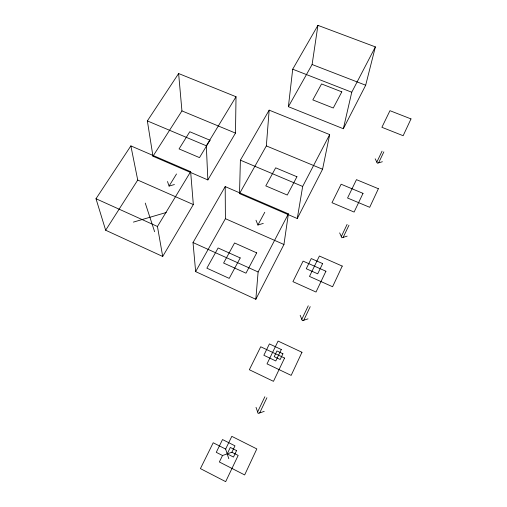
<?xml version="1.0" encoding="UTF-8"?>
<svg xmlns="http://www.w3.org/2000/svg" width="507" height="507" viewBox="0 0 507 507"><rect width="100%" height="100%" fill="white"/><g stroke="black" fill="none" stroke-linecap="round" stroke-linejoin="round"><path stroke-width="0.76" d="M235.482 133.1L236.021 96.742L178.622 73.534L147.36 120.907L152.968 156.232L207.857 179.928L235.482 133.1L181.943 110.894L178.622 73.534M239.519 193.598L240.394 160.168L269.166 110.139L329.677 134.602L322.572 169.23L297.273 218.53L239.519 193.598L266.34 145.902L269.166 110.139M255.826 299.295L258.114 271.974L288.388 213.865L225.197 186.601L193.015 242.561L195.651 271.619L255.826 299.295L283.945 244.494L288.388 213.865M288.388 106.692L292.71 69.206L317.927 25.35L375.37 46.891L365.68 85.22L343.347 128.74L288.388 106.692L312.109 64.509L317.927 25.35M297.273 218.53L302.666 186.449L329.677 134.602M343.347 128.74L351.75 92.23L375.37 46.891M259.679 412.932L266.91 397.729M303.769 320.234L310.214 306.678M343.182 237.365L348.968 225.203M378.628 162.842L383.85 151.872M257.626 411.918L264.869 396.734M301.804 319.328L308.269 305.791M341.306 236.554L347.099 224.405M376.828 162.107L382.056 151.149M231.895 452.244L234.975 445.837L222.529 439.556L216.267 452.326L222.516 455.508L231.895 452.244L238.17 455.425L225.672 481.65L200.417 468.607L213.206 442.769L225.64 449.075L228.79 458.702M222.516 455.508L219.366 461.991L244.659 474.932L256.815 448.917L231.819 436.35L225.64 449.075M256.003 220.222L257.911 225.019L264.774 212.262M195.651 271.619L225.406 218.694L225.197 186.601M162.703 256.466L193.325 204.555L190.638 171.689L130.869 145.896L96 198.731L105.665 230.235L162.703 256.466L157.449 226.49L190.638 171.689M207.857 179.928L206.317 145.788L236.021 96.742M167.494 181.519L169.072 186.075L176.518 173.964M105.665 230.235L137.733 180.055L130.869 145.896M152.968 156.232L181.943 110.894M264.217 411.38L258.164 413.446L256.016 407.349M308.015 318.852L302.356 320.69L300.169 315.259M347.168 236.129L341.857 237.777L339.658 232.897M257.911 225.019L263.279 223.403M382.386 161.733L377.379 163.216L375.18 158.811M133.404 222.11L166.277 212.477M169.072 186.075L174.408 184.542M312.109 64.509L365.68 85.22M292.71 69.206L351.75 92.23M266.34 145.902L322.572 169.23M147.36 120.907L206.317 145.788M240.394 160.168L302.666 186.449M137.733 180.055L193.325 204.555M225.406 218.694L283.945 244.494M96 198.731L157.449 226.49M193.015 242.561L258.114 271.974M145.262 203.098L154.622 231.737M301.969 352.27L291.17 375.383L267.018 363.868L278.083 341.078L301.969 352.27M342.238 266.08L332.586 286.74L309.479 276.423L319.385 256.029L342.238 266.08M378.38 188.724L369.698 207.306L347.555 198.009L356.472 179.655L378.38 188.724M411 118.911L403.147 135.718L381.898 127.295L389.959 110.684L411 118.911M284.56 358.05L273.469 381.327L249.343 369.73L260.706 346.769L284.56 358.05M325.919 271.232L316.007 292.038L292.926 281.651L303.085 261.118L325.919 271.232M363.018 193.351L354.108 212.059L331.99 202.699L341.129 184.225L363.018 193.351M236.566 450.615L233.48 457.061L227.212 453.873L230.311 447.453L236.566 450.615M282.925 353.772L280.187 359.501L274.192 356.662L276.949 350.952L282.925 353.772M281.303 349.519L275.802 360.952L263.843 355.274L269.413 343.917L281.303 349.519M322.636 263.596L317.712 273.824L306.266 268.729L311.247 258.57L322.636 263.596M256.707 252.86L245.971 273.178L223.6 263.032L234.57 242.973L256.707 252.86M296.937 176.753L287.266 195.043L265.795 185.892L275.675 167.823L296.937 176.753M341.807 91.856L333.264 108.01L312.825 99.904L321.558 83.94L341.807 91.856M240.217 257.93L229.208 278.387L206.869 268.171L218.105 247.974L240.217 257.93M210.006 140.243L199.485 157.62L179.066 148.919L189.776 131.744L210.006 140.243"/></g></svg>
